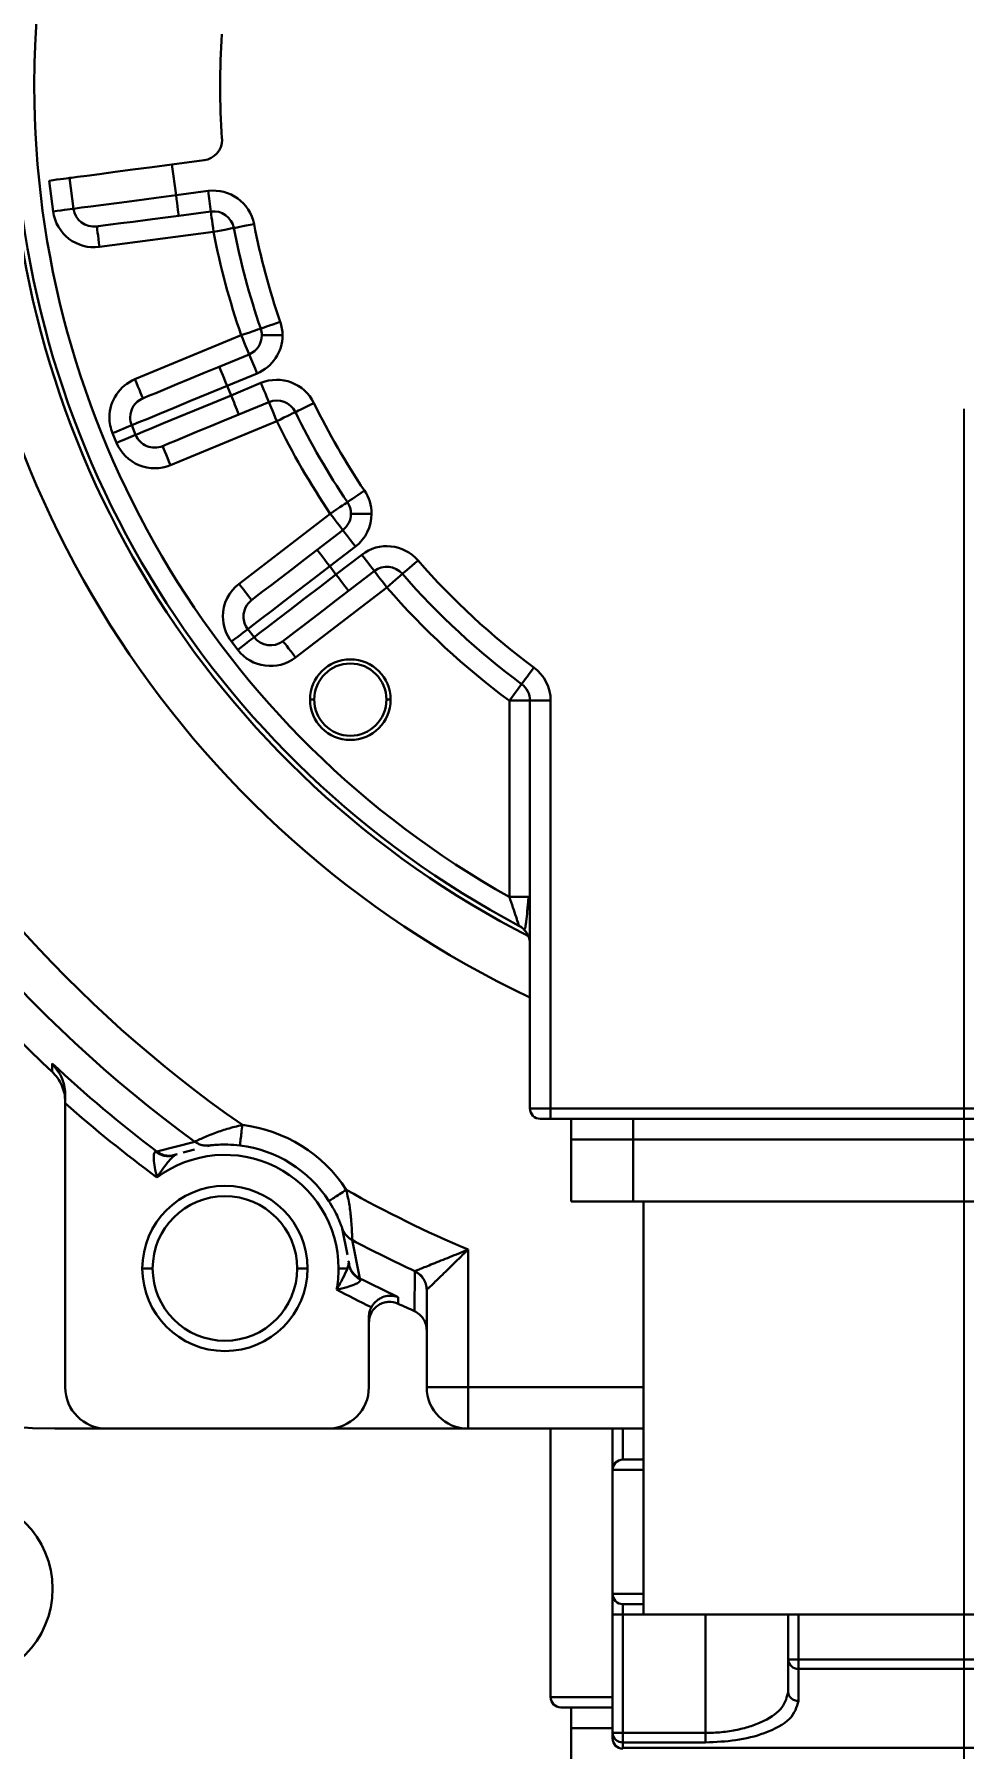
# Model space of a CAD drawing. Header units: millimetres. Extents: x 8 to 22425, y -1213 to 4973.
# Drawn here: x 2287.2 to 2332.2, y 3384.3 to 3467.3 of the extents above; entities that cross this region are included whole.
import ezdxf

# ---------------------------------------------------------------- set-up
doc = ezdxf.new("R2010")
doc.units = ezdxf.units.MM
doc.header["$PDSIZE"] = -1
doc.styles.get("Standard").update_dxf_attribs({"font": 'hyswlongfangsong.ttf'})
doc.dimstyles.new('ISO-25', dxfattribs={"dimscale": 25, "dimtxt": 3.5, "dimasz": 1.6, "dimexe": 1.25, "dimexo": 0.625, "dimtad": 1, "dimdec": 0, "dimzin": 9, "dimdsep": 46, "dimtxsty": 'Standard', "dimcen": 2.5, "dimadec": 0, "dimazin": 2, "dimtfac": 1, "dimtdec": 0, "dimtofl": 0, "dimtmove": 0, "dimatfit": 3, "dimfxl": 1, "dimarcsym": 0})

# ---------------------------------------------------------------- blocks, each defined once
blk = doc.blocks.new('*D106')
at = {"color": 0, "lineweight": -2, "transparency": 16777216}
for p, q in [((2347.866, 4204.777), (3099.953, 4204.777)), ((3068.703, 4164.777), (3068.703, 3504.777)), ((2347.866, 3464.777), (3099.953, 3464.777))]:
    blk.add_line(p, q, dxfattribs=at)
at = {"color": 0, "transparency": 16777216}
for points in [[(3062.036, 4164.777), (3075.369, 4164.777), (3068.703, 4204.777)], [(3062.036, 3504.777), (3075.369, 3504.777), (3068.703, 3464.777)]]:
    blk.add_solid(points, dxfattribs=at)
at = {"layer": 'Defpoints', "color": 0, "transparency": 16777216}
for p in [(2332.241, 4204.777), (2332.241, 3464.777), (3068.703, 3464.777)]:
    blk.add_point(p, dxfattribs=at)
at = {"color": 0, "transparency": 16777216, "insert": (3009.328, 3684.478), "char_height": 87.5, "attachment_point": 5, "rotation": 90}
blk.add_mtext('740', dxfattribs=at)
blk = doc.blocks.new('*D109')
at = {"color": 0, "lineweight": -2, "transparency": 16777216}
for p, q in [((2332.241, 3449.152), (2332.241, 3268.443)), ((2482.241, 3273.081), (2482.241, 3330.943)), ((2332.241, 3299.693), (2059.948, 3299.693)), ((2442.241, 3299.693), (2372.241, 3299.693))]:
    blk.add_line(p, q, dxfattribs=at)
at = {"color": 0, "transparency": 16777216}
for points in [[(2372.241, 3306.36), (2372.241, 3293.026), (2332.241, 3299.693)], [(2442.241, 3306.36), (2442.241, 3293.026), (2482.241, 3299.693)]]:
    blk.add_solid(points, dxfattribs=at)
at = {"layer": 'Defpoints', "color": 0, "transparency": 16777216}
for p in [(2332.241, 3464.777), (2332.241, 3299.693), (2482.241, 3257.456)]:
    blk.add_point(p, dxfattribs=at)
at = {"color": 0, "transparency": 16777216, "insert": (2131.867, 3359.068), "char_height": 87.5, "attachment_point": 5}
blk.add_mtext('150', dxfattribs=at)
blk = doc.blocks.new('*D112')
at = {"color": 0, "lineweight": -2, "transparency": 16777216}
for p, q in [((1877.213, 3369.289), (1877.213, 2477.026)), ((2482.241, 3224.152), (2482.241, 2477.026)), ((1917.213, 2508.276), (2442.241, 2508.276))]:
    blk.add_line(p, q, dxfattribs=at)
at = {"color": 0, "transparency": 16777216}
for points in [[(1917.213, 2514.943), (1917.213, 2501.609), (1877.213, 2508.276)], [(2442.241, 2514.943), (2442.241, 2501.609), (2482.241, 2508.276)]]:
    blk.add_solid(points, dxfattribs=at)
at = {"layer": 'Defpoints', "color": 0, "transparency": 16777216}
for p in [(1877.213, 3384.914), (2482.241, 3239.777), (2482.241, 2508.276)]:
    blk.add_point(p, dxfattribs=at)
at = {"color": 0, "transparency": 16777216, "insert": (2218.07, 2567.651), "char_height": 87.5, "attachment_point": 5}
blk.add_mtext('605', dxfattribs=at)
blk = doc.blocks.new('*D160')
at = {"color": 0, "lineweight": -2, "transparency": 16777216}
for p, q in [((1471.299, 4440.639), (467.052, 4440.639)), ((498.302, 2852.777), (498.302, 4400.639)), ((2323.116, 2812.777), (467.052, 2812.777))]:
    blk.add_line(p, q, dxfattribs=at)
at = {"color": 0, "transparency": 16777216}
for points in [[(491.636, 4400.639), (504.969, 4400.639), (498.302, 4440.639)], [(491.636, 2852.777), (504.969, 2852.777), (498.302, 2812.777)]]:
    blk.add_solid(points, dxfattribs=at)
at = {"layer": 'Defpoints', "color": 0, "transparency": 16777216}
for p in [(498.302, 4440.639), (1486.924, 4440.639), (2338.741, 2812.777)]:
    blk.add_point(p, dxfattribs=at)
at = {"color": 0, "transparency": 16777216, "insert": (438.927, 3626.708), "char_height": 87.5, "attachment_point": 5, "rotation": 90}
blk.add_mtext('1628', dxfattribs=at)

msp = doc.modelspace()

# ---------------------------------------------------------------- linework, layer by layer
at = {"color": 161, "lineweight": 30, "true_color": 0x67adff}
for p, q in [((2295.463, 3461.195), (2293.908, 3460.991)), ((2288.95, 3460.338), (2289.146, 3458.851)), ((2293.908, 3460.991), (2294.104, 3459.504)), ((2288.155, 3458.72), (2287.959, 3460.208)), ((2294.104, 3459.504), (2295.659, 3459.708)), ((2294.234, 3458.512), (2295.789, 3458.717)), ((2295.919, 3457.725), (2290.399, 3456.999)), ((2292.116, 3450.591), (2297.26, 3452.722)), ((2299.26, 3452.722), (2298.26, 3452.722)), ((2297.643, 3451.798), (2296.194, 3451.198)), ((2298.026, 3450.875), (2296.576, 3450.274)), ((2296.768, 3449.812), (2298.217, 3450.413)), ((2296.576, 3450.274), (2296.768, 3449.812)), ((2297.151, 3448.888), (2298.6, 3449.489)), ((2291.224, 3447.516), (2291.033, 3447.978)), ((2291.957, 3448.361), (2292.149, 3447.899)), ((2298.982, 3448.565), (2293.837, 3446.434)), ((2297.154, 3440.689), (2301.572, 3444.079)), ((2303.572, 3444.079), (2302.572, 3444.079)), ((2302.181, 3443.286), (2300.936, 3442.331)), ((2302.79, 3442.493), (2301.545, 3441.538)), ((2301.849, 3441.141), (2303.094, 3442.096)), ((2301.545, 3441.538), (2301.849, 3441.141)), ((2302.458, 3440.348), (2303.703, 3441.302)), ((2304.311, 3440.509), (2299.894, 3437.119)), ((2297.09, 3437.488), (2296.785, 3437.885)), ((2297.578, 3438.494), (2297.883, 3438.097)), ((2300.593, 3435.078), (2300.793, 3435.078)), ((2304.493, 3435.078), (2304.293, 3435.078)), ((2310.242, 3435.028), (2311.242, 3435.028)), ((2310.242, 3435.028), (2310.242, 3425.521)), ((2311.242, 3435.028), (2312.241, 3435.028)), ((2311.242, 3435.028), (2311.242, 3415.277)), ((2312.241, 3415.277), (2312.241, 3435.028)), ((2288.099, 3417.065), (2288.104, 3417.457)), ((2288.742, 3415.53), (2288.742, 3401.777)), ((2312.241, 3415.277), (2311.242, 3415.277)), ((2312.241, 3414.777), (2311.741, 3414.777)), ((2312.241, 3414.777), (2312.241, 3415.277)), ((2352.241, 3415.277), (2312.241, 3415.277)), ((2312.241, 3414.777), (2352.241, 3414.777)), ((2313.241, 3414.777), (2313.241, 3413.777)), ((2316.241, 3413.777), (2316.241, 3414.777)), ((2316.241, 3413.777), (2313.241, 3413.777)), ((2313.241, 3413.777), (2313.241, 3410.777)), ((2348.241, 3413.777), (2316.241, 3413.777)), ((2316.241, 3410.777), (2316.241, 3413.777)), ((2293.168, 3413.196), (2295.011, 3413.672)), ((2294.026, 3412.998), (2293.859, 3412.979)), ((2294.995, 3413.292), (2294.452, 3413.148)), ((2295.724, 3413.487), (2295.626, 3413.46)), ((2316.241, 3410.777), (2313.241, 3410.777)), ((2316.241, 3410.777), (2348.241, 3410.777)), ((2316.741, 3410.777), (2316.741, 3390.777)), ((2302.401, 3408.192), (2302.151, 3409.471)), ((2302.629, 3408.911), (2303.009, 3407.047)), ((2308.241, 3401.777), (2308.241, 3408.445)), ((2292.472, 3407.533), (2292.972, 3407.533)), ((2300.472, 3407.533), (2299.972, 3407.533)), ((2301.972, 3407.533), (2302.401, 3407.533)), ((2305.65, 3405.465), (2305.661, 3407.398)), ((2306.241, 3406.491), (2306.241, 3401.777)), ((2304.864, 3406.144), (2304.862, 3405.824)), ((2303.441, 3401.777), (2303.441, 3405.182)), ((2308.241, 3401.777), (2306.241, 3401.777)), ((2308.241, 3399.777), (2308.241, 3401.777)), ((2316.741, 3401.777), (2308.241, 3401.777)), ((2288.241, 3399.777), (2290.741, 3399.777)), ((2290.741, 3399.777), (2301.442, 3399.777)), ((2301.442, 3399.777), (2308.241, 3399.777)), ((2308.241, 3399.777), (2316.741, 3399.777)), ((2312.241, 3399.777), (2312.241, 3386.777)), ((2315.241, 3397.777), (2315.241, 3399.777)), ((2315.741, 3399.777), (2315.741, 3398.277)), ((2316.741, 3398.277), (2315.741, 3398.277)), ((2315.241, 3397.777), (2315.241, 3391.777)), ((2315.241, 3397.777), (2316.741, 3397.777)), ((2315.241, 3390.777), (2315.241, 3391.777)), ((2316.741, 3391.777), (2315.241, 3391.777)), ((2315.241, 3390.777), (2315.241, 3385.04)), ((2315.241, 3390.777), (2315.741, 3390.777)), ((2316.741, 3391.277), (2315.741, 3391.277)), ((2315.741, 3390.777), (2315.741, 3391.277)), ((2315.741, 3385.04), (2315.741, 3390.777)), ((2315.741, 3390.777), (2316.741, 3390.777)), ((2347.742, 3390.777), (2316.741, 3390.777)), ((2319.741, 3390.777), (2319.741, 3385.04)), ((2323.741, 3390.777), (2323.741, 3388.601)), ((2324.242, 3388.601), (2324.242, 3390.777)), ((2324.242, 3388.601), (2323.741, 3388.601)), ((2323.741, 3387.043), (2323.741, 3388.601)), ((2324.242, 3388.145), (2324.242, 3388.601)), ((2340.241, 3388.601), (2324.242, 3388.601)), ((2324.242, 3388.145), (2340.241, 3388.145)), ((2324.242, 3386.586), (2324.242, 3388.145)), ((2315.241, 3386.777), (2312.241, 3386.777)), ((2315.241, 3386.277), (2312.741, 3386.277)), ((2313.241, 3386.277), (2313.241, 3385.277)), ((2313.241, 3385.277), (2313.241, 3382.277)), ((2313.241, 3385.277), (2315.241, 3385.277)), ((2315.241, 3384.777), (2315.241, 3385.04)), ((2315.741, 3385.04), (2315.241, 3385.04)), ((2319.741, 3385.04), (2315.741, 3385.04)), ((2315.741, 3384.583), (2315.741, 3385.04)), ((2315.741, 3384.583), (2319.741, 3384.583)), ((2315.741, 3384.32), (2315.741, 3384.583)), ((2348.741, 3384.32), (2315.741, 3384.32)), ((2315.741, 3384.277), (2315.741, 3384.32))]:
    msp.add_line(p, q, dxfattribs=at)
at = {"color": 161, "lineweight": 30, "true_color": 0x67adff, "flags": 128}
for points in [[(2287.959, 3460.208), (2288.152, 3460.233), (2288.339, 3460.257), (2288.51, 3460.28), (2288.66, 3460.3), (2288.783, 3460.316), (2288.875, 3460.328), (2288.931, 3460.336), (2288.95, 3460.338)], [(2288.95, 3460.338), (2289.046, 3460.351), (2289.328, 3460.388), (2289.786, 3460.448), (2290.402, 3460.529), (2291.153, 3460.628), (2292.011, 3460.741), (2292.941, 3460.863), (2293.908, 3460.991)], [(2294.104, 3459.504), (2293.137, 3459.376), (2292.206, 3459.254), (2291.349, 3459.141), (2290.598, 3459.042), (2289.982, 3458.961), (2289.524, 3458.901), (2289.241, 3458.863), (2289.146, 3458.851)], [(2294.234, 3458.512), (2294.231, 3458.531), (2294.224, 3458.588), (2294.212, 3458.679), (2294.196, 3458.802), (2294.176, 3458.953), (2294.153, 3459.124), (2294.129, 3459.31), (2294.104, 3459.504)], [(2289.146, 3458.851), (2289.127, 3458.848), (2289.071, 3458.841), (2288.979, 3458.829), (2288.856, 3458.813), (2288.706, 3458.793), (2288.534, 3458.77), (2288.348, 3458.746), (2288.155, 3458.72)], [(2295.789, 3458.717), (2295.792, 3458.698), (2295.799, 3458.641), (2295.811, 3458.55), (2295.827, 3458.426), (2295.847, 3458.276), (2295.87, 3458.105), (2295.894, 3457.919), (2295.919, 3457.725)], [(2294.234, 3458.512), (2293.46, 3458.41), (2292.716, 3458.312), (2292.031, 3458.222), (2291.43, 3458.143), (2290.936, 3458.078), (2290.57, 3458.03), (2290.344, 3458), (2290.268, 3457.99)], [(2290.399, 3456.999), (2290.373, 3457.192), (2290.349, 3457.378), (2290.326, 3457.549), (2290.307, 3457.7), (2290.29, 3457.823), (2290.278, 3457.914), (2290.271, 3457.971), (2290.268, 3457.99)], [(2295.919, 3457.725), (2296.111, 3457.763), (2296.295, 3457.798), (2296.465, 3457.831), (2296.614, 3457.86), (2296.736, 3457.884), (2296.826, 3457.901), (2296.883, 3457.912), (2296.901, 3457.916)], [(2297.883, 3458.107), (2297.691, 3458.069), (2297.507, 3458.034), (2297.337, 3458.001), (2297.189, 3457.972), (2297.067, 3457.948), (2296.976, 3457.93), (2296.92, 3457.92), (2296.901, 3457.916)], [(2297.26, 3452.722), (2297.445, 3452.786), (2297.622, 3452.847), (2297.785, 3452.903), (2297.929, 3452.953), (2298.046, 3452.993), (2298.134, 3453.023), (2298.187, 3453.042), (2298.205, 3453.048)], [(2299.151, 3453.374), (2298.966, 3453.31), (2298.789, 3453.249), (2298.626, 3453.193), (2298.482, 3453.143), (2298.365, 3453.103), (2298.277, 3453.073), (2298.224, 3453.054), (2298.205, 3453.048)], [(2297.26, 3452.722), (2297.335, 3452.542), (2297.407, 3452.369), (2297.473, 3452.209), (2297.531, 3452.069), (2297.578, 3451.954), (2297.614, 3451.869), (2297.635, 3451.816), (2297.643, 3451.798)], [(2292.498, 3449.667), (2292.569, 3449.697), (2292.779, 3449.784), (2293.121, 3449.925), (2293.58, 3450.116), (2294.141, 3450.348), (2294.78, 3450.612), (2295.473, 3450.9), (2296.194, 3451.198)], [(2296.576, 3450.274), (2296.502, 3450.455), (2296.43, 3450.628), (2296.364, 3450.788), (2296.306, 3450.928), (2296.258, 3451.042), (2296.223, 3451.128), (2296.201, 3451.18), (2296.194, 3451.198)], [(2292.498, 3449.667), (2292.491, 3449.685), (2292.469, 3449.738), (2292.434, 3449.823), (2292.386, 3449.938), (2292.328, 3450.078), (2292.262, 3450.238), (2292.19, 3450.411), (2292.116, 3450.591)], [(2298.217, 3450.413), (2298.292, 3450.232), (2298.363, 3450.059), (2298.429, 3449.899), (2298.488, 3449.759), (2298.535, 3449.644), (2298.571, 3449.559), (2298.592, 3449.506), (2298.6, 3449.489)], [(2291.957, 3448.361), (2292.046, 3448.398), (2292.309, 3448.507), (2292.736, 3448.683), (2293.31, 3448.921), (2294.01, 3449.211), (2294.809, 3449.542), (2295.675, 3449.901), (2296.576, 3450.274)], [(2296.768, 3449.812), (2295.866, 3449.439), (2295, 3449.08), (2294.201, 3448.749), (2293.501, 3448.459), (2292.927, 3448.221), (2292.5, 3448.045), (2292.237, 3447.936), (2292.149, 3447.899)], [(2298.6, 3449.489), (2298.607, 3449.471), (2298.629, 3449.418), (2298.664, 3449.333), (2298.712, 3449.218), (2298.769, 3449.078), (2298.836, 3448.918), (2298.908, 3448.745), (2298.982, 3448.565)], [(2297.151, 3448.888), (2296.43, 3448.59), (2295.736, 3448.303), (2295.097, 3448.038), (2294.537, 3447.806), (2294.078, 3447.616), (2293.736, 3447.474), (2293.526, 3447.387), (2293.455, 3447.358)], [(2298.982, 3448.565), (2299.158, 3448.65), (2299.326, 3448.733), (2299.482, 3448.808), (2299.618, 3448.875), (2299.73, 3448.929), (2299.813, 3448.97), (2299.864, 3448.995), (2299.881, 3449.003)], [(2300.78, 3449.441), (2300.605, 3449.356), (2300.436, 3449.273), (2300.281, 3449.198), (2300.144, 3449.131), (2300.033, 3449.077), (2299.95, 3449.036), (2299.899, 3449.011), (2299.881, 3449.003)], [(2291.033, 3447.978), (2291.213, 3448.053), (2291.387, 3448.125), (2291.546, 3448.191), (2291.686, 3448.249), (2291.801, 3448.296), (2291.887, 3448.332), (2291.939, 3448.354), (2291.957, 3448.361)], [(2293.837, 3446.434), (2293.763, 3446.614), (2293.691, 3446.787), (2293.625, 3446.947), (2293.567, 3447.087), (2293.519, 3447.202), (2293.484, 3447.287), (2293.462, 3447.34), (2293.455, 3447.358)], [(2301.572, 3444.079), (2301.734, 3444.188), (2301.889, 3444.293), (2302.032, 3444.39), (2302.158, 3444.475), (2302.261, 3444.544), (2302.338, 3444.596), (2302.385, 3444.628), (2302.401, 3444.639)], [(2303.23, 3445.198), (2303.068, 3445.089), (2302.913, 3444.984), (2302.769, 3444.887), (2302.644, 3444.802), (2302.541, 3444.733), (2302.464, 3444.681), (2302.417, 3444.649), (2302.401, 3444.639)], [(2301.572, 3444.079), (2301.691, 3443.924), (2301.805, 3443.776), (2301.91, 3443.638), (2302.002, 3443.518), (2302.078, 3443.42), (2302.134, 3443.346), (2302.169, 3443.301), (2302.181, 3443.286)], [(2302.181, 3443.286), (2302.193, 3443.271), (2302.227, 3443.225), (2302.283, 3443.152), (2302.359, 3443.054), (2302.451, 3442.933), (2302.556, 3442.796), (2302.671, 3442.647), (2302.79, 3442.493)], [(2297.763, 3439.896), (2297.824, 3439.943), (2298.005, 3440.081), (2298.298, 3440.306), (2298.693, 3440.609), (2299.173, 3440.978), (2299.722, 3441.399), (2300.317, 3441.856), (2300.936, 3442.331)], [(2301.545, 3441.538), (2301.426, 3441.692), (2301.312, 3441.841), (2301.207, 3441.978), (2301.114, 3442.099), (2301.039, 3442.197), (2300.983, 3442.271), (2300.948, 3442.316), (2300.936, 3442.331)], [(2303.094, 3442.096), (2303.213, 3441.941), (2303.327, 3441.792), (2303.432, 3441.655), (2303.524, 3441.535), (2303.6, 3441.436), (2303.657, 3441.363), (2303.691, 3441.318), (2303.703, 3441.302)], [(2297.578, 3438.494), (2297.655, 3438.552), (2297.88, 3438.726), (2298.247, 3439.007), (2298.74, 3439.385), (2299.341, 3439.847), (2300.027, 3440.373), (2300.771, 3440.944), (2301.545, 3441.538)], [(2303.703, 3441.302), (2303.714, 3441.287), (2303.749, 3441.242), (2303.805, 3441.169), (2303.881, 3441.07), (2303.973, 3440.95), (2304.079, 3440.813), (2304.192, 3440.664), (2304.311, 3440.509)], [(2305.821, 3441.821), (2305.674, 3441.693), (2305.532, 3441.57), (2305.402, 3441.457), (2305.287, 3441.357), (2305.193, 3441.276), (2305.124, 3441.215), (2305.081, 3441.178), (2305.066, 3441.165)], [(2301.849, 3441.141), (2301.075, 3440.547), (2300.332, 3439.976), (2299.646, 3439.45), (2299.045, 3438.989), (2298.551, 3438.61), (2298.185, 3438.329), (2297.959, 3438.156), (2297.883, 3438.097)], [(2302.458, 3440.348), (2301.839, 3439.873), (2301.244, 3439.416), (2300.695, 3438.995), (2300.214, 3438.626), (2299.82, 3438.323), (2299.527, 3438.098), (2299.346, 3437.959), (2299.285, 3437.913)], [(2302.458, 3440.348), (2302.447, 3440.363), (2302.412, 3440.408), (2302.356, 3440.481), (2302.28, 3440.58), (2302.188, 3440.7), (2302.082, 3440.837), (2301.968, 3440.986), (2301.849, 3441.141)], [(2304.311, 3440.509), (2304.459, 3440.637), (2304.6, 3440.76), (2304.731, 3440.874), (2304.845, 3440.973), (2304.939, 3441.054), (2305.009, 3441.115), (2305.052, 3441.152), (2305.066, 3441.165)], [(2296.785, 3437.885), (2296.94, 3438.004), (2297.089, 3438.118), (2297.226, 3438.223), (2297.346, 3438.316), (2297.445, 3438.391), (2297.518, 3438.448), (2297.563, 3438.482), (2297.578, 3438.494)], [(2297.883, 3438.097), (2297.868, 3438.086), (2297.822, 3438.051), (2297.749, 3437.995), (2297.65, 3437.919), (2297.53, 3437.827), (2297.393, 3437.721), (2297.244, 3437.607), (2297.09, 3437.488)], [(2299.894, 3437.119), (2299.775, 3437.274), (2299.661, 3437.423), (2299.555, 3437.56), (2299.463, 3437.68), (2299.387, 3437.779), (2299.331, 3437.852), (2299.296, 3437.897), (2299.285, 3437.913)], [(2311.43, 3436.636), (2311.315, 3436.479), (2311.203, 3436.328), (2311.1, 3436.189), (2311.01, 3436.067), (2310.936, 3435.967), (2310.881, 3435.893), (2310.847, 3435.847), (2310.836, 3435.832)], [(2310.242, 3435.028), (2310.358, 3435.185), (2310.469, 3435.335), (2310.572, 3435.474), (2310.662, 3435.596), (2310.736, 3435.696), (2310.791, 3435.771), (2310.825, 3435.816), (2310.836, 3435.832)], [(2303.441, 3404.917), (2303.472, 3405.165), (2303.507, 3405.273)]]:
    msp.add_lwpolyline(points, dxfattribs=at)
at = {"color": 161, "lineweight": 30, "true_color": 0x67adff}
msp.add_circle((2283.629, 3392.023), 4.5, dxfattribs=at)
for centre, radius, start, end in [((2332.241, 3464.777), 120, 90, 226.47445), ((2332.241, 3464.777), 121, 236.90627, 79.56818), ((2332.241, 3464.777), 95, 98.32066, 260.60976), ((2332.241, 3464.777), 94, 90, 260.50895), ((2332.241, 3464.777), 94, 279.49105, 90), ((2332.241, 3464.777), 48.871, 0, 180), ((2332.241, 3464.777), 46.237, 0, 180), ((2332.241, 3464.777), 46, 0, 180), ((2332.241, 3464.777), 45, 0, 180), ((2332.241, 3464.777), 138, 258.31337, 4.16059), ((2332.241, 3464.777), 130, 258.4412, 4.03275), ((2332.241, 3464.777), 36, 175.98635, 180), ((2332.241, 3464.777), 63.228, 180, 233.92638), ((2332.241, 3464.777), 61.231, 180, 235.22389), ((2332.241, 3464.777), 48.871, 180, 244.55115), ((2332.241, 3464.777), 46.237, 180, 242.98758), ((2332.241, 3464.777), 46, 180, 242.08993), ((2332.241, 3464.777), 45, 180, 240.73242), ((2332.241, 3464.777), 36, 180, 184.01365), ((2295.332, 3462.187), 1, 277.5, 0), ((2295.332, 3462.187), 1, 0, 4.01365), ((2295.92, 3457.725), 2, 10.98635, 97.5), ((2003.578, 3420.712), 294.672, 7.41031, 7.60475), ((2290.138, 3458.981), 2, 187.5, 277.5), ((2290.138, 3458.981), 1, 187.5, 277.5), ((2295.92, 3457.725), 1, 10.98635, 97.5), ((2332.241, 3464.777), 36, 190.98635, 199.01365), ((2332.241, 3464.777), 35, 190.98635, 199.01365), ((2332.241, 3464.777), 37, 190.98635, 199.01365), ((2297.26, 3452.722), 1, 0, 19.01365), ((2297.26, 3452.722), 2, 0, 19.01365), ((2297.26, 3452.722), 1, 292.5, 0), ((2297.26, 3452.722), 2, 292.5, 0), ((2582.816, 3569.448), 308.488, 202.41877, 202.60451), ((2292.881, 3448.744), 2, 112.5, 180), ((2298.982, 3448.565), 2, 25.98635, 112.5), ((2292.881, 3448.744), 1, 112.5, 180), ((2011.977, 3331.239), 308.488, 22.41877, 22.60451), ((2298.982, 3448.565), 1, 25.98635, 112.5), ((2292.881, 3448.744), 2, 180, 202.5), ((2292.881, 3448.744), 1, 180, 202.5), ((2332.241, 3464.777), 36, 205.98635, 214.01365), ((2332.241, 3464.777), 35, 205.98635, 214.01365), ((2235.929, 3582.359), 145.74, 292.29719, 292.6904), ((2293.072, 3448.282), 1, 202.5, 292.5), ((2332.241, 3464.777), 37, 205.98635, 214.01365), ((2293.072, 3448.282), 2, 202.5, 292.5), ((2301.572, 3444.079), 1, 0, 34.01365), ((2301.572, 3444.079), 2, 0, 34.01365), ((2301.572, 3444.079), 1, 307.5, 0), ((2301.572, 3444.079), 2, 307.5, 0), ((2304.311, 3440.509), 2, 40.98635, 127.5), ((2304.311, 3440.509), 1, 40.98635, 127.5), ((2332.241, 3464.777), 35, 220.98635, 233.51626), ((2298.372, 3439.103), 2, 127.5, 180), ((2553.054, 3636.32), 322.111, 217.3972, 217.57504), ((2332.241, 3464.777), 37, 220.98635, 233.51626), ((2332.241, 3464.777), 36, 220.98635, 233.51626), ((2298.372, 3439.103), 1, 127.5, 180), ((2298.372, 3439.103), 2, 180, 217.5), ((2298.372, 3439.103), 1, 180, 217.5), ((2298.676, 3438.706), 1, 217.5, 307.5), ((2298.676, 3438.706), 2, 217.5, 307.5), ((2302.543, 3435.078), 1.95, 0, 180), ((2302.543, 3435.078), 1.75, 0, 180), ((2310.241, 3435.028), 2, 0, 53.51626), ((2310.241, 3435.028), 1, 0, 53.51626), ((2302.543, 3435.078), 1.95, 180, 0), ((2302.543, 3435.078), 1.75, 180, 0), ((2288.241, 3420.777), 21, 180, 270), ((2332.241, 3464.777), 65, 222.77479, 227.22521), ((2332.241, 3464.777), 64.709, 226.99264, 232.85597), ((2332.241, 3464.777), 65.708, 228.54581, 233.52532), ((2311.741, 3415.277), 0.5, 180, 270), ((2296.472, 3407.533), 7, 32.93408, 83.06592), ((2296.472, 3407.533), 5.5, 0, 126.76133), ((2296.472, 3407.533), 6, 32.93408, 83.06592), ((2296.472, 3407.533), 4, 0, 180), ((2332.241, 3464.777), 61.231, 240.77611, 246.92364), ((2296.472, 3407.533), 3.5, 0, 180), ((2332.241, 3464.777), 63.228, 242.07362, 245.14521), ((2296.472, 3407.533), 4, 180, 0), ((2296.472, 3407.533), 3.5, 180, 0), ((2296.472, 3407.533), 5.5, 349.23867, 0), ((2332.241, 3464.777), 65.708, 242.47468, 244.12106), ((2332.241, 3464.777), 64.709, 243.14403, 244.97051), ((2332.241, 3464.777), 65, 245.08859, 245.85226), ((2290.741, 3401.777), 2, 180, 270), ((2301.441, 3401.777), 2, 270, 0), ((2308.241, 3401.777), 2, 180, 270), ((2315.741, 3397.777), 0.5, 90, 180), ((2315.741, 3391.777), 0.5, 180, 270), ((2324.221, 3388.624), 0.48, 182.70639, 272.48579), ((2312.741, 3386.777), 0.5, 180, 270), ((2315.721, 3385.062), 0.48, 182.72802, 272.46788), ((2315.741, 3384.777), 0.5, 180, 270)]:
    msp.add_arc(centre, radius, start, end, dxfattribs=at)
for points, knots in [([(2310.709, 3424.127), (2310.708, 3424.133), (2310.704, 3424.145), (2310.673, 3424.239), (2310.627, 3424.379), (2310.544, 3424.627), (2310.415, 3425.015), (2310.3, 3425.35), (2310.242, 3425.521)], [0, 0, 0, 0, 0.106577, 0.219115, 0.332457, 0.459412, 0.722399, 1, 1, 1, 1]), ([(2311.169, 3425.521), (2311.168, 3425.521), (2311.142, 3425.521), (2310.957, 3425.521), (2310.637, 3425.521), (2310.373, 3425.521), (2310.242, 3425.521)], [0, 0, 0, 0, 0.015967, 0.344103, 0.672016, 1, 1, 1, 1]), ([(2310.926, 3423.972), (2310.942, 3423.963), (2310.973, 3423.945), (2311.003, 3424.01), (2311.032, 3424.138), (2311.066, 3424.397), (2311.114, 3424.855), (2311.153, 3425.293), (2311.172, 3425.521)], [0, 0, 0, 0, 0.104411, 0.213879, 0.329246, 0.451464, 0.713856, 1, 1, 1, 1]), ([(2310.709, 3424.127), (2310.785, 3424.08), (2310.938, 3423.983), (2311.108, 3423.765), (2311.221, 3423.513), (2311.235, 3423.332), (2311.242, 3423.244)], [0, 0, 0, 0, 0.245572, 0.499983, 0.754643, 1, 1, 1, 1]), ([(2310.709, 3424.127), (2310.714, 3424.125), (2310.722, 3424.121), (2310.786, 3424.087), (2310.812, 3424.073)], [0, 0, 0, 0, 0.598088, 1, 1, 1, 1]), ([(2311.012, 3423.866), (2310.984, 3423.903), (2310.904, 3424.012), (2310.787, 3424.082), (2310.709, 3424.127)], [0, 0, 0, 0, 0.341199, 1, 1, 1, 1]), ([(2288.104, 3417.457), (2288.287, 3417.228), (2288.553, 3416.895), (2288.717, 3416.334), (2288.734, 3416.053), (2288.742, 3415.924)], [0, 0, 0, 0, 0.545233, 0.79217, 1, 1, 1, 1]), ([(2288.742, 3415.596), (2288.733, 3415.733), (2288.717, 3416.008), (2288.585, 3416.403), (2288.385, 3416.767), (2288.194, 3416.965), (2288.099, 3417.065)], [0, 0, 0, 0, 0.250015, 0.50002, 0.75008, 1, 1, 1, 1]), ([(2288.742, 3415.924), (2288.742, 3415.852), (2288.742, 3415.721), (2288.742, 3415.589), (2288.742, 3415.53)], [0, 0, 0, 0, 0.556101, 1, 1, 1, 1]), ([(2295.011, 3413.672), (2295.033, 3413.682), (2295.078, 3413.704), (2295.299, 3413.806), (2295.59, 3413.933), (2296.003, 3414.099), (2296.582, 3414.306), (2297.068, 3414.422), (2297.317, 3414.482)], [0, 0, 0, 0, 0.149914, 0.301697, 0.430627, 0.563146, 0.775568, 1, 1, 1, 1]), ([(2297.196, 3413.49), (2297.198, 3413.504), (2297.202, 3413.534), (2297.23, 3413.764), (2297.269, 3414.092), (2297.301, 3414.352), (2297.317, 3414.482)], [0, 0, 0, 0, 0.2498518, 0.5000542, 0.7499665, 1, 1, 1, 1]), ([(2293.18, 3411.94), (2293.143, 3412.104), (2293.074, 3412.408), (2293.026, 3412.766), (2293.024, 3412.984), (2293.038, 3413.101), (2293.069, 3413.176), (2293.105, 3413.187), (2293.122, 3413.193)], [0, 0, 0, 0, 0.310789, 0.576801, 0.6983, 0.806658, 0.90398, 1, 1, 1, 1]), ([(2293.122, 3413.193), (2293.134, 3413.194), (2293.157, 3413.195), (2293.165, 3413.195), (2293.168, 3413.196)], [0, 0, 0, 0, 0.509933, 1, 1, 1, 1]), ([(2294.102, 3413.046), (2294.022, 3413.018), (2293.859, 3412.963), (2293.595, 3412.97), (2293.339, 3413.041), (2293.194, 3413.143), (2293.122, 3413.193)], [0, 0, 0, 0, 0.24536, 0.49999, 0.754653, 1, 1, 1, 1]), ([(2294.157, 3413.069), (2294.076, 3413.042), (2293.91, 3412.988), (2293.645, 3412.989), (2293.388, 3413.055), (2293.241, 3413.149), (2293.168, 3413.196)], [0, 0, 0, 0, 0.246038, 0.499953, 0.753754, 1, 1, 1, 1]), ([(2294.102, 3413.046), (2294.072, 3413.029), (2294.011, 3412.996), (2293.874, 3412.871), (2293.587, 3412.54), (2293.349, 3412.188), (2293.18, 3411.94)], [0, 0, 0, 0, 0.098846, 0.204028, 0.43751, 1, 1, 1, 1]), ([(2294.157, 3413.069), (2294.152, 3413.067), (2294.142, 3413.063), (2294.114, 3413.051), (2294.102, 3413.046)], [0, 0, 0, 0, 0.560779, 1, 1, 1, 1]), ([(2295.724, 3413.487), (2295.662, 3413.482), (2295.536, 3413.474), (2295.348, 3413.505), (2295.169, 3413.569), (2295.063, 3413.638), (2295.011, 3413.672)], [0, 0, 0, 0, 0.247753, 0.50034, 0.752365, 1, 1, 1, 1]), ([(2295.724, 3413.487), (2295.733, 3413.488), (2295.751, 3413.49), (2295.842, 3413.501), (2295.976, 3413.514), (2296.223, 3413.531), (2296.639, 3413.541), (2297, 3413.508), (2297.196, 3413.49)], [0, 0, 0, 0, 0.102827, 0.207384, 0.321223, 0.43939, 0.694608, 1, 1, 1, 1]), ([(2302.347, 3411.339), (2302.237, 3411.268), (2302.017, 3411.125), (2301.739, 3410.946), (2301.545, 3410.82), (2301.52, 3410.804), (2301.508, 3410.795)], [0, 0, 0, 0, 0.250129, 0.500008, 0.750222, 1, 1, 1, 1]), ([(2302.347, 3411.339), (2302.403, 3411.088), (2302.511, 3410.6), (2302.581, 3409.973), (2302.613, 3409.509), (2302.626, 3409.194), (2302.629, 3408.976), (2302.629, 3408.933), (2302.629, 3408.911)], [0, 0, 0, 0, 0.2249917, 0.4376921, 0.5835408, 0.7246143, 0.8627091, 1, 1, 1, 1]), ([(2302.151, 3409.471), (2302.146, 3409.485), (2302.137, 3409.512), (2302.09, 3409.641), (2302.026, 3409.808), (2301.921, 3410.049), (2301.757, 3410.391), (2301.595, 3410.654), (2301.508, 3410.795)], [0, 0, 0, 0, 0.138028, 0.270466, 0.391843, 0.521643, 0.742473, 1, 1, 1, 1]), ([(2302.151, 3409.471), (2302.174, 3409.413), (2302.221, 3409.296), (2302.332, 3409.142), (2302.468, 3409.008), (2302.576, 3408.943), (2302.629, 3408.911)], [0, 0, 0, 0, 0.247642, 0.499901, 0.752209, 1, 1, 1, 1]), ([(2305.665, 3407.405), (2305.685, 3407.413), (2305.726, 3407.429), (2305.919, 3407.506), (2306.192, 3407.616), (2306.649, 3407.8), (2307.346, 3408.08), (2307.94, 3408.322), (2308.241, 3408.445)], [0, 0, 0, 0, 0.1124399, 0.2315092, 0.3477006, 0.4766781, 0.73443, 1, 1, 1, 1]), ([(2308.241, 3408.445), (2308.009, 3408.216), (2307.552, 3407.764), (2307.012, 3407.239), (2306.656, 3406.895), (2306.443, 3406.689), (2306.292, 3406.544), (2306.26, 3406.514), (2306.244, 3406.499)], [0, 0, 0, 0, 0.265394, 0.523399, 0.65296, 0.768812, 0.887907, 1, 1, 1, 1]), ([(2301.875, 3406.506), (2301.984, 3406.692), (2302.187, 3407.038), (2302.334, 3407.376), (2302.401, 3407.533)], [0, 0, 0, 0, 0.535928, 1, 1, 1, 1]), ([(2302.401, 3407.533), (2302.421, 3407.589), (2302.458, 3407.694), (2302.463, 3407.779), (2302.465, 3407.82)], [0, 0, 0, 0, 0.523386, 1, 1, 1, 1]), ([(2302.512, 3407.572), (2302.501, 3407.602), (2302.48, 3407.661), (2302.463, 3407.71), (2302.455, 3407.734)], [0, 0, 0, 0, 0.513492, 1, 1, 1, 1]), ([(2302.465, 3407.82), (2302.464, 3407.836), (2302.463, 3407.866), (2302.462, 3407.875), (2302.462, 3407.88)], [0, 0, 0, 0, 0.558456, 1, 1, 1, 1]), ([(2302.462, 3407.88), (2302.474, 3407.795), (2302.498, 3407.622), (2302.614, 3407.384), (2302.786, 3407.182), (2302.936, 3407.091), (2303.009, 3407.047)], [0, 0, 0, 0, 0.246183, 0.499916, 0.75386, 1, 1, 1, 1]), ([(2302.465, 3407.82), (2302.476, 3407.736), (2302.497, 3407.565), (2302.62, 3407.332), (2302.796, 3407.132), (2302.951, 3407.046), (2303.027, 3407.003)], [0, 0, 0, 0, 0.245389, 0.500116, 0.754338, 1, 1, 1, 1]), ([(2305.661, 3407.398), (2305.661, 3407.399), (2305.662, 3407.402), (2305.664, 3407.404), (2305.665, 3407.405)], [0, 0, 0, 0, 0.559227, 1, 1, 1, 1]), ([(2306.241, 3406.491), (2306.232, 3406.586), (2306.214, 3406.774), (2306.088, 3407.032), (2305.907, 3407.255), (2305.743, 3407.35), (2305.661, 3407.398)], [0, 0, 0, 0, 0.249648, 0.499842, 0.750245, 1, 1, 1, 1]), ([(2306.244, 3406.499), (2306.237, 3406.591), (2306.221, 3406.78), (2306.097, 3407.043), (2305.911, 3407.265), (2305.746, 3407.359), (2305.665, 3407.405)], [0, 0, 0, 0, 0.244966, 0.500141, 0.75529, 1, 1, 1, 1]), ([(2301.875, 3406.506), (2302.047, 3406.546), (2302.353, 3406.617), (2302.693, 3406.735), (2302.885, 3406.825), (2302.982, 3406.89), (2303.036, 3406.949), (2303.03, 3406.986), (2303.027, 3407.003)], [0, 0, 0, 0, 0.326049, 0.578574, 0.700109, 0.807677, 0.907495, 1, 1, 1, 1]), ([(2303.009, 3407.047), (2303.011, 3407.043), (2303.014, 3407.035), (2303.023, 3407.014), (2303.027, 3407.003)], [0, 0, 0, 0, 0.490193, 1, 1, 1, 1]), ([(2306.244, 3406.499), (2306.243, 3406.498), (2306.242, 3406.496), (2306.242, 3406.493), (2306.241, 3406.491)], [0, 0, 0, 0, 0.561541, 1, 1, 1, 1]), ([(2304.862, 3405.824), (2304.752, 3405.862), (2304.573, 3405.922), (2304.304, 3405.912), (2304.072, 3405.857), (2303.838, 3405.732), (2303.635, 3405.526), (2303.478, 3405.248), (2303.454, 3405.03), (2303.441, 3404.917)], [0, 0, 0, 0, 0.174246, 0.280913, 0.399787, 0.530356, 0.673668, 0.830729, 1, 1, 1, 1]), ([(2303.562, 3405.658), (2303.527, 3405.582), (2303.456, 3405.431), (2303.446, 3405.265), (2303.441, 3405.182)], [0, 0, 0, 0, 0.499952, 1, 1, 1, 1]), ([(2303.562, 3405.658), (2303.593, 3405.709), (2303.657, 3405.813), (2303.786, 3405.947), (2303.937, 3406.061), (2304.155, 3406.171), (2304.488, 3406.242), (2304.724, 3406.181), (2304.864, 3406.144)], [0, 0, 0, 0, 0.097123, 0.200019, 0.311558, 0.433066, 0.662926, 1, 1, 1, 1]), ([(2306.241, 3404.552), (2306.232, 3404.647), (2306.214, 3404.838), (2306.085, 3405.098), (2305.901, 3405.322), (2305.734, 3405.417), (2305.651, 3405.465)], [0, 0, 0, 0, 0.2496946, 0.4999192, 0.7503211, 1, 1, 1, 1]), ([(2319.741, 3385.04), (2320.002, 3385.047), (2320.529, 3385.062), (2321.281, 3385.181), (2321.981, 3385.367), (2322.797, 3385.704), (2323.569, 3386.268), (2323.683, 3386.782), (2323.741, 3387.043)], [0, 0, 0, 0, 0.117545, 0.237776, 0.356541, 0.483181, 0.737969, 1, 1, 1, 1]), ([(2324.242, 3386.586), (2324.157, 3386.291), (2323.99, 3385.707), (2322.775, 3385.04), (2321.273, 3384.65), (2320.238, 3384.604), (2319.741, 3384.583)], [0, 0, 0, 0, 0.293698, 0.58042, 0.798708, 1, 1, 1, 1]), ([(2324.242, 3386.586), (2324.176, 3386.593), (2324.045, 3386.607), (2323.879, 3386.712), (2323.764, 3386.864), (2323.749, 3386.983), (2323.741, 3387.043)], [0, 0, 0, 0, 0.2503801, 0.5001523, 0.74988, 1, 1, 1, 1]), ([(2319.741, 3385.04), (2319.741, 3384.991), (2319.741, 3384.895), (2319.741, 3384.764), (2319.741, 3384.652), (2319.741, 3384.606), (2319.741, 3384.583)], [0, 0, 0, 0, 0.249987, 0.500021, 0.750351, 1, 1, 1, 1])]:
    msp.add_open_spline(points, degree=3, knots=knots, dxfattribs=at)

# ---------------------------------------------------------------- dimensions: what is measured, and where the dimension line sits
dim = msp.add_linear_dim(base=(498.302, 4440.639), p1=(2338.741, 2812.777), p2=(1486.924, 4440.639), angle=90, dimstyle='ISO-25')
dim.commit()
dim.dimension.update_dxf_attribs({"geometry": '*D160', "text_midpoint": (438.927, 3626.708)})
dim = msp.add_linear_dim(base=(3068.703, 3464.777), p1=(2332.241, 4204.777), p2=(2332.241, 3464.777), angle=270, dimstyle='ISO-25')
dim.commit()
dim.dimension.update_dxf_attribs({"geometry": '*D106', "text_midpoint": (3068.703, 3684.478), "dimtype": 161})
for base, p1, p2, picture, middle in [((2332.241, 3299.693), (2482.241, 3257.456), (2332.241, 3464.777), '*D109', (2131.867, 3299.693)), ((2482.241, 2508.276), (1877.213, 3384.914), (2482.241, 3239.777), '*D112', (2218.07, 2508.276))]:
    dim = msp.add_linear_dim(base=base, p1=p1, p2=p2, dimstyle='ISO-25')
    dim.commit()
    dim.dimension.update_dxf_attribs({"geometry": picture, "text_midpoint": middle, "dimtype": 160})

doc.saveas('drawing.dxf')
